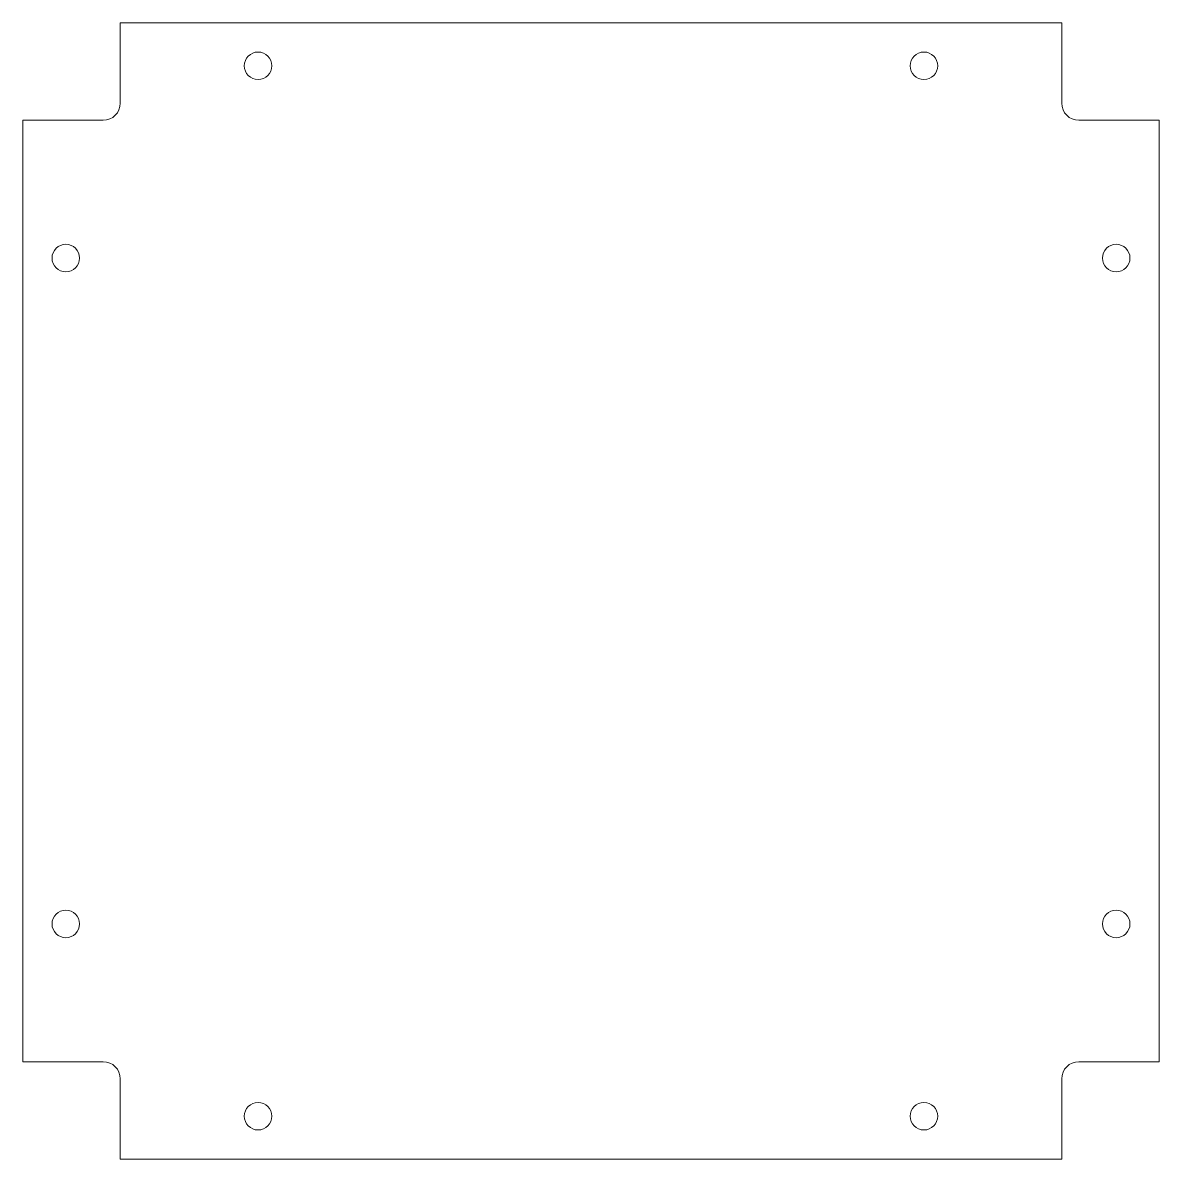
# Model space of a CAD drawing. Header units: millimetres. Extents: x -49.5 to 49.5, y -49.5 to 49.5.
import ezdxf

# ---------------------------------------------------------------- set-up
doc = ezdxf.new("R2010")
doc.units = ezdxf.units.MM

msp = doc.modelspace()

# ---------------------------------------------------------------- linework, layer by layer
at = {"color": 7, "linetype": 'Continuous', "lineweight": 15}
for p, q in [((-41, 42.5), (-41, 49.5)), ((41, 49.5), (-41, 49.5)), ((41, 49.5), (41, 42.5)), ((-49.5, 41), (-42.5, 41)), ((-49.5, 41), (-49.5, -41)), ((42.5, 41), (49.5, 41)), ((49.5, -41), (49.5, 41)), ((-42.5, -41), (-49.5, -41)), ((49.5, -41), (42.5, -41)), ((-41, -49.5), (-41, -42.5)), ((41, -42.5), (41, -49.5)), ((-41, -49.5), (41, -49.5))]:
    msp.add_line(p, q, dxfattribs=at)
for centre in [(-29, 45.75), (29, 45.75), (-45.75, 29), (45.75, 29), (-45.75, -29), (45.75, -29), (-29, -45.75), (29, -45.75)]:
    msp.add_circle(centre, 1.2, dxfattribs=at)
for centre, start, end in [((-42.5, 42.5), 270, 0), ((42.5, 42.5), 180, 270), ((-42.5, -42.5), 0, 90), ((42.5, -42.5), 90, 180)]:
    msp.add_arc(centre, 1.5, start, end, dxfattribs=at)

doc.saveas('drawing.dxf')
